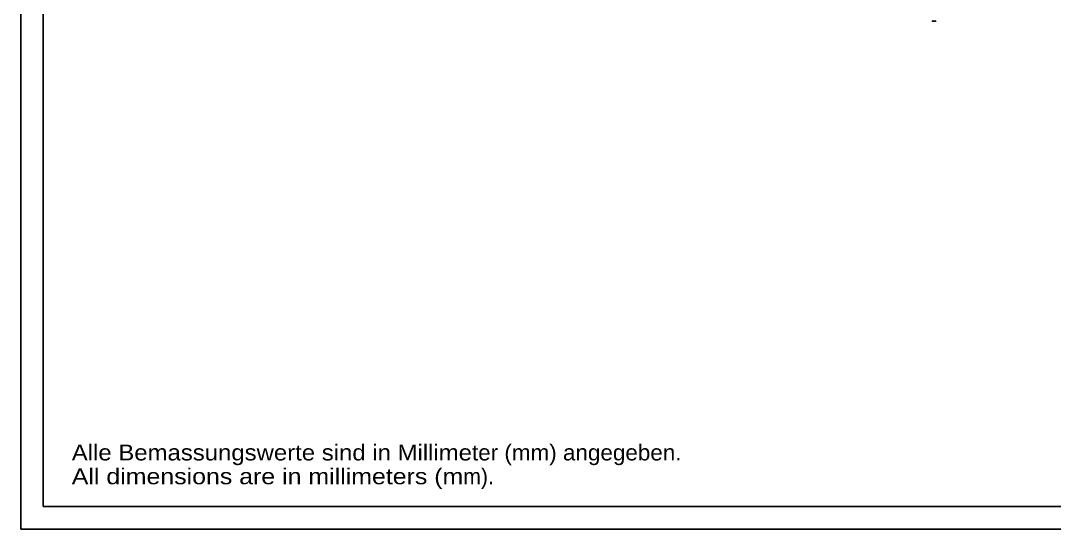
# Model space of a CAD drawing. Extents: x 0 to 420, y 0 to 297.
# Drawn here: x 0 to 228.1, y 0 to 112.2 of the extents above; entities that cross this region are included whole.
import ezdxf
from ezdxf.enums import TextEntityAlignment as Align

# ---------------------------------------------------------------- set-up
doc = ezdxf.new("R2010")
doc.units = 0
doc.header["$LTSCALE"] = 23.1
for name, color, linetype in [('40000_ISO', 7, 'CONTINUOUS'), ('90000_FRAME', 7, 'CONTINUOUS'), ('91000_TIP', 7, 'CONTINUOUS')]:
    doc.layers.add(name, color=color, linetype=linetype)

msp = doc.modelspace()

# ---------------------------------------------------------------- linework, layer by layer
at = {"layer": '40000_ISO', "color": 7, "linetype": 'CONTINUOUS'}
msp.add_arc((201.6, 113.06), 1, 240.5455, 299.4547, dxfattribs=at)
at = {"layer": '90000_FRAME', "color": 7, "linetype": 'CONTINUOUS'}
for p, q in [((0, 297), (0, 0)), ((5, 292), (5, 5)), ((5, 5), (415, 5)), ((0, 0), (420, 0))]:
    msp.add_line(p, q, dxfattribs=at)

# ---------------------------------------------------------------- texts
at = {"layer": '91000_TIP', "color": 7, "linetype": 'CONTINUOUS'}
for s, p, p2 in [('Alle Bemassungswerte sind in Millime', (11.28, 15.19), (99.61, 15.19)), ('ter (mm) angegeben.', (99.61, 15.19), (145.86, 15.19)), ('All dimensions are in millimeters (m', (11.28, 9.94), (97.69, 9.94)), ('m).', (97.69, 9.94), (104.44, 9.94))]:
    msp.add_text(s, height=3.5, dxfattribs=at).set_placement(p, p2, align=Align.FIT)

doc.saveas('drawing.dxf')
